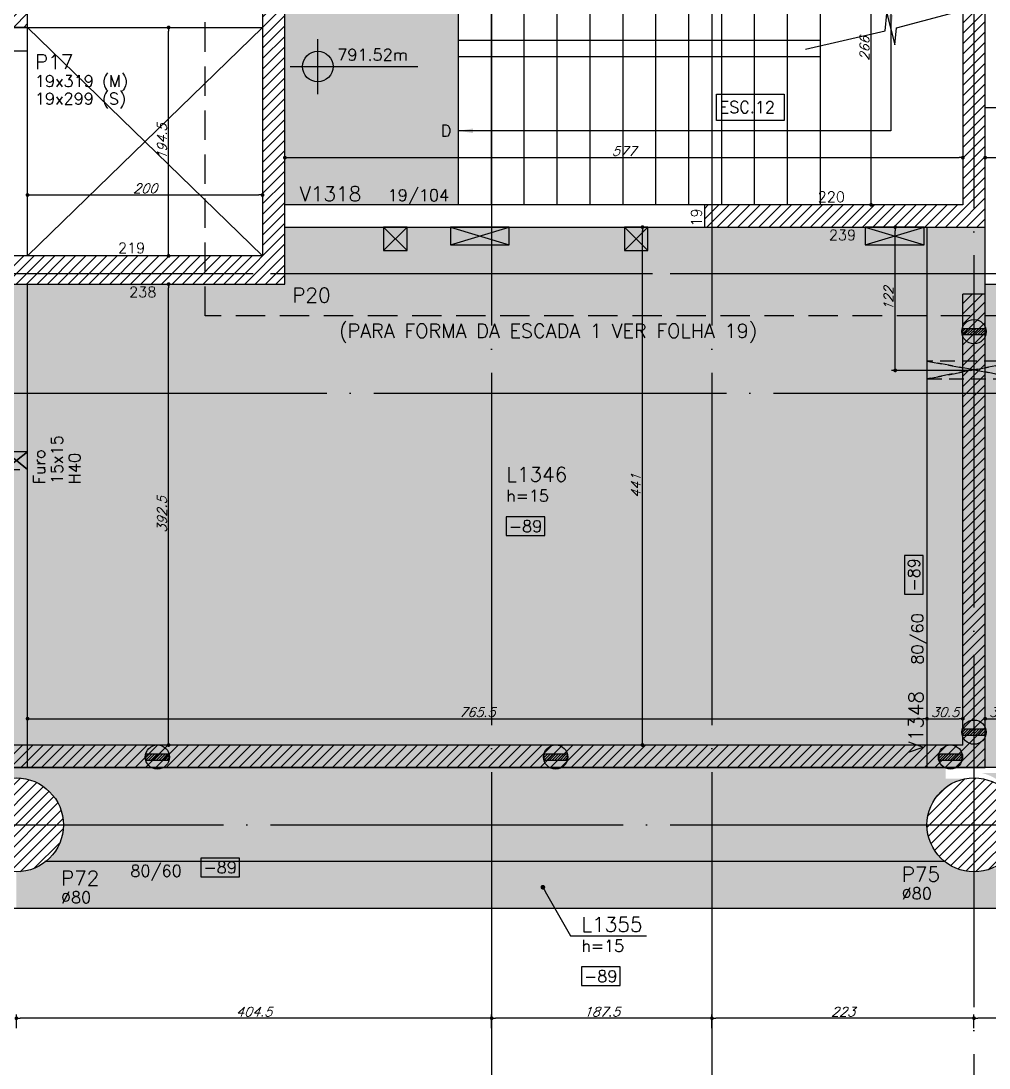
# Model space of a CAD drawing. Extents: x -5051 to 5519, y -2218 to 2282.
# Drawn here: x -206 to 618, y -692 to 200 of the extents above; entities that cross this region are included whole.
import ezdxf
from ezdxf import colors
from ezdxf.entities.mleader import LeaderData, LeaderLine
from ezdxf.enums import TextEntityAlignment as Align
from ezdxf.math import Vec2, Vec3

# ---------------------------------------------------------------- set-up
doc = ezdxf.new("R2010")
doc.units = 0
doc.header["$LTSCALE"] = 50
doc.header["$MEASUREMENT"] = 0
for name, pattern in [('DASHED', [0.75, 0.5, -0.25]), ('EIXO', [6.8, 6, -0.4, 0, -0.4]), ('HIDDEN', [0.375, 0.25, -0.125])]:
    doc.linetypes.add(name, pattern=pattern)
doc.layers.get('0').update_dxf_attribs({"linetype": 'CONTINUOUS'})
doc.layers.get('DEFPOINTS').update_dxf_attribs({"linetype": 'CONTINUOUS'})
for name, color, linetype in [('71', 6, 'CONTINUOUS'), ('F-ARM', 6, 'CONTINUOUS'), ('F-AUX', 2, 'CONTINUOUS'), ('F-AUX-RED', 1, 'CONTINUOUS'), ('F-COTAS', 106, 'CONTINUOUS'), ('F-COTAS-FUROS VIGA', 50, 'CONTINUOUS'), ('F-DESNIVEL-8', 11, 'CONTINUOUS'), ('F-EIXO', 12, 'EIXO'), ('F-ESCADAS', 2, 'CONTINUOUS'), ('F-FURO-PAREDE', 2, 'HIDDEN'), ('F-FURO-PAREDE-TEXTOS', 2, 'CONTINUOUS'), ('F-LAJES', 3, 'CONTINUOUS'), ('F-LAJES-DIM', 2, 'CONTINUOUS'), ('F-LAJES-NOME', 4, 'CONTINUOUS'), ('F-NÍVEL-PLANTA', 2, 'CONTINUOUS'), ('F-PILARES-DIM', 172, 'CONTINUOUS'), ('F-PILARES-HACH', 174, 'CONTINUOUS'), ('F-PILARES-M', 170, 'CONTINUOUS'), ('F-PILARES-NOME', 170, 'CONTINUOUS'), ('F-PILARES-S', 170, 'CONTINUOUS'), ('F-PILARES-V', 170, 'CONTINUOUS'), ('F-TEXTO', 6, 'CONTINUOUS'), ('F-TEXTO ESCADA', 2, 'CONTINUOUS'), ('F-TEXTO-YELLOW', 2, 'CONTINUOUS'), ('F-VIGAS', 3, 'CONTINUOUS'), ('F-VIGAS-DIM', 2, 'CONTINUOUS'), ('F-VIGAS-NOME', 4, 'CONTINUOUS'), ('F-VÃO', 1, 'CONTINUOUS')]:
    doc.layers.add(name, color=color, linetype=linetype)
doc.layers.add('F-DESNIVEL-2', color=7, linetype='CONTINUOUS', true_color=0xffd1e8)
doc.styles.add('5385-ARQ-PB-BAS-PLA-TER-TORRE-A-106-TXT$0$R60-75', font='simplex.shx', dxfattribs={"height": 0.1125})
doc.styles.add('CP-TEXT-INCL', font='simplex.shx', dxfattribs={"oblique": 20})
doc.styles.add('CP-TEXTO', font='simplex.shx')
doc.styles.add('MCP', font='simplex.shx')
doc.styles.add('ROMANS', font='simplex.shx')
doc.styles.get("Standard").update_dxf_attribs({"font": 'simplex.shx'})
doc.dimstyles.new('CP-COTAS-50', dxfattribs={"dimscale": 0.64, "dimtxt": 12.5, "dimasz": 5, "dimexe": 5, "dimexo": 5, "dimgap": 2.5, "dimtad": 1, "dimdec": 1, "dimdsep": 46, "dimtxsty": 'CP-TEXT-INCL', "dimblk1": 'DOT', "dimblk2": 'DOT', "dimsah": 1, "dimcen": 9, "dimclrd": 256, "dimclre": 256, "dimclrt": 256, "dimadec": 0, "dimazin": 0, "dimtfac": 1, "dimtdec": 1, "dimtmove": 2, "dimatfit": 3, "dimldrblk": 'DOT', "dimfxl": 5, "dimtolj": 1, "dimarcsym": 0})

# ---------------------------------------------------------------- blocks, each defined once
blk = doc.blocks.new('*U4')
at = {"layer": 'F-EIXO'}
blk.add_line((0, 0), (7285, 0), dxfattribs=at)
at = {"layer": 'F-TEXTO', "style": 'ROMANS'}
blk.add_attdef('EIXO', text='', height=17.5, dxfattribs=at).set_placement((-28.2072, 0), align=Align.MIDDLE_CENTER)
blk = doc.blocks.new('*U3')
at = {"layer": 'F-EIXO'}
blk.add_line((0, 0), (7197, 0), dxfattribs=at)
at = {"layer": 'F-TEXTO', "style": 'ROMANS'}
blk.add_attdef('EIXO', text='', height=17.5, dxfattribs=at).set_placement((-28.2072, 0), align=Align.MIDDLE_CENTER)
blk = doc.blocks.new('*U215')
at = {"layer": 'F-EIXO'}
blk.add_line((0, 0), (0, -2395.78), dxfattribs=at)
at = {"layer": 'F-TEXTO', "style": 'ROMANS'}
blk.add_attdef('EIXO', text='', height=17.5, rotation=360, dxfattribs=at).set_placement((0, 28.21), align=Align.MIDDLE_CENTER)
blk = doc.blocks.new('*U203')
at = {"layer": 'F-EIXO'}
blk.add_line((0, 0), (0, -2495.78), dxfattribs=at)
at = {"layer": 'F-TEXTO', "style": 'ROMANS'}
blk.add_attdef('EIXO', text='', height=17.5, rotation=360, dxfattribs=at).set_placement((0, 28.21), align=Align.MIDDLE_CENTER)
blk = doc.blocks.new('*U9')
at = {"layer": 'F-LAJES-DIM', "color": 1}
blk.add_lwpolyline([(0, 0), (33, 0), (33, 16), (0, 16)], close=True, dxfattribs=at)
at = {"layer": 'F-LAJES-DIM', "style": 'MCP'}
blk.add_attdef('DIM', text='', height=10, dxfattribs=at).set_placement((16.5, 8), align=Align.MIDDLE_CENTER)
blk = doc.blocks.new('*U12')
at = {"layer": 'F-VIGAS-DIM', "color": 1}
blk.add_lwpolyline([(0, 0), (33, 0), (33, 16), (0, 16)], close=True, dxfattribs=at)
at = {"layer": 'F-VIGAS-DIM', "style": 'MCP'}
blk.add_attdef('DIM', text='', height=10, dxfattribs=at).set_placement((16.5, 8), align=Align.MIDDLE_CENTER)
blk = doc.blocks.new('_DOT')
at = {"color": 0, "linetype": 'ByBlock'}
blk.add_line((-0.5, 0), (-1, 0), dxfattribs=at)
at = {"color": 0, "linetype": 'ByBlock', "const_width": 0.5}
blk.add_lwpolyline([(-0.25, 0, 1), (0.25, 0, 1)], format="xyb", close=True, dxfattribs=at)
blk = doc.blocks.new('*D61')
at = {"layer": 'DEFPOINTS', "color": 0, "linetype": 'Continuous', "transparency": 16777216}
for p in [(323.36, 24.5), (323.36, 24.5), (323.36, -416.5)]:
    blk.add_point(p, dxfattribs=at)
at = {"layer": 'F-COTAS', "linetype": 'Continuous', "lineweight": -2, "transparency": 16777216}
blk.add_line((323.36, -413.3), (323.36, 21.3), dxfattribs=at)
at = {"layer": 'F-COTAS', "linetype": 'Continuous', "lineweight": -2, "transparency": 16777216, "xscale": 3.2, "yscale": 3.2, "zscale": 3.2}
for p, rotation in [((323.36, 24.5), 90), ((323.36, -416.5), 270)]:
    blk.add_blockref('_DOT', p, dxfattribs=dict(at, rotation=rotation))
at = {"layer": 'F-COTAS', "linetype": 'Continuous', "transparency": 16777216, "insert": (317.76, -196), "char_height": 8, "attachment_point": 5, "rotation": 90, "style": 'CP-TEXT-INCL'}
blk.add_mtext('\\A1;441', dxfattribs=at)
blk = doc.blocks.new('*D62')
at = {"layer": 'DEFPOINTS', "color": 0, "linetype": 'Continuous', "transparency": 16777216}
for p in [(517.95, 309.5), (517.95, 309.5), (517.95, 43.5)]:
    blk.add_point(p, dxfattribs=at)
at = {"layer": 'F-COTAS', "linetype": 'Continuous', "lineweight": -2, "transparency": 16777216}
blk.add_line((517.95, 46.7), (517.95, 306.3), dxfattribs=at)
at = {"layer": 'F-COTAS', "linetype": 'Continuous', "lineweight": -2, "transparency": 16777216, "xscale": 3.2, "yscale": 3.2, "zscale": 3.2}
for p, rotation in [((517.95, 309.5), 90), ((517.95, 43.5), 270)]:
    blk.add_blockref('_DOT', p, dxfattribs=dict(at, rotation=rotation))
at = {"layer": 'F-COTAS', "linetype": 'Continuous', "transparency": 16777216, "insert": (512.35, 176.5), "char_height": 8, "attachment_point": 5, "rotation": 90, "style": 'CP-TEXT-INCL'}
blk.add_mtext('\\A1;266', dxfattribs=at)
blk = doc.blocks.new('*D70')
at = {"layer": 'DEFPOINTS', "color": 0, "linetype": 'Continuous', "transparency": 16777216}
for p in [(-79.96, -24), (-79.96, -24), (-79.96, -416.5)]:
    blk.add_point(p, dxfattribs=at)
at = {"layer": 'F-COTAS', "linetype": 'Continuous', "lineweight": -2, "transparency": 16777216}
blk.add_line((-79.96, -413.3), (-79.96, -27.2), dxfattribs=at)
at = {"layer": 'F-COTAS', "linetype": 'Continuous', "lineweight": -2, "transparency": 16777216, "xscale": 3.2, "yscale": 3.2, "zscale": 3.2}
for p, rotation in [((-79.96, -24), 90), ((-79.96, -416.5), 270)]:
    blk.add_blockref('_DOT', p, dxfattribs=dict(at, rotation=rotation))
at = {"layer": 'F-COTAS', "linetype": 'Continuous', "transparency": 16777216, "insert": (-85.56, -220.25), "char_height": 8, "attachment_point": 5, "rotation": 90, "style": 'CP-TEXT-INCL'}
blk.add_mtext('\\A1;392.5', dxfattribs=at)
blk = doc.blocks.new('*D71')
at = {"layer": 'DEFPOINTS', "color": 0, "linetype": 'Continuous', "transparency": 16777216}
for p in [(-79.96, 194.5), (-79.96, 194.5), (-79.96, 0)]:
    blk.add_point(p, dxfattribs=at)
at = {"layer": 'F-COTAS', "linetype": 'Continuous', "lineweight": -2, "transparency": 16777216}
blk.add_line((-79.96, 3.2), (-79.96, 191.3), dxfattribs=at)
at = {"layer": 'F-COTAS', "linetype": 'Continuous', "lineweight": -2, "transparency": 16777216, "xscale": 3.2, "yscale": 3.2, "zscale": 3.2}
for p, rotation in [((-79.96, 194.5), 90), ((-79.96, 0), 270)]:
    blk.add_blockref('_DOT', p, dxfattribs=dict(at, rotation=rotation))
at = {"layer": 'F-COTAS', "linetype": 'Continuous', "transparency": 16777216, "insert": (-85.56, 97.25), "char_height": 8, "attachment_point": 5, "rotation": 90, "style": 'CP-TEXT-INCL'}
blk.add_mtext('\\A1;194.5', dxfattribs=at)
blk = doc.blocks.new('*D117')
at = {"layer": 'DEFPOINTS', "color": 0, "linetype": 'Continuous', "transparency": 16777216}
for p in [(-200, -394.06), (565.5, -394.06), (565.5, -394.06)]:
    blk.add_point(p, dxfattribs=at)
at = {"layer": 'F-COTAS', "linetype": 'Continuous', "lineweight": -2, "transparency": 16777216}
blk.add_line((-196.8, -394.06), (562.3, -394.06), dxfattribs=at)
at = {"layer": 'F-COTAS', "linetype": 'Continuous', "lineweight": -2, "transparency": 16777216, "xscale": 3.2, "yscale": 3.2, "zscale": 3.2, "rotation": 180}
blk.add_blockref('_DOT', (-200, -394.06), dxfattribs=at)
at = {"layer": 'F-COTAS', "linetype": 'Continuous', "lineweight": -2, "transparency": 16777216, "xscale": 3.2, "yscale": 3.2, "zscale": 3.2}
blk.add_blockref('_DOT', (565.5, -394.06), dxfattribs=at)
at = {"layer": 'F-COTAS', "linetype": 'Continuous', "transparency": 16777216, "insert": (182.75, -388.46), "char_height": 8, "attachment_point": 5, "style": 'CP-TEXT-INCL'}
blk.add_mtext('\\A1;765.5', dxfattribs=at)
blk = doc.blocks.new('*D118')
at = {"layer": 'DEFPOINTS', "color": 0, "linetype": 'Continuous', "transparency": 16777216}
for p in [(565.5, -394.06), (596, -394.06), (596, -394.06)]:
    blk.add_point(p, dxfattribs=at)
at = {"layer": 'F-COTAS', "linetype": 'Continuous', "lineweight": -2, "transparency": 16777216}
blk.add_line((568.7, -394.06), (592.8, -394.06), dxfattribs=at)
at = {"layer": 'F-COTAS', "linetype": 'Continuous', "lineweight": -2, "transparency": 16777216, "xscale": 3.2, "yscale": 3.2, "zscale": 3.2, "rotation": 180}
blk.add_blockref('_DOT', (565.5, -394.06), dxfattribs=at)
at = {"layer": 'F-COTAS', "linetype": 'Continuous', "lineweight": -2, "transparency": 16777216, "xscale": 3.2, "yscale": 3.2, "zscale": 3.2}
blk.add_blockref('_DOT', (596, -394.06), dxfattribs=at)
at = {"layer": 'F-COTAS', "linetype": 'Continuous', "transparency": 16777216, "insert": (580.75, -388.46), "char_height": 8, "attachment_point": 5, "style": 'CP-TEXT-INCL'}
blk.add_mtext('\\A1;30.5', dxfattribs=at)
blk = doc.blocks.new('*D119')
at = {"layer": 'DEFPOINTS', "color": 0, "linetype": 'Continuous', "transparency": 16777216}
for p in [(615, -394.06), (645.5, -394.06), (645.5, -394.06)]:
    blk.add_point(p, dxfattribs=at)
at = {"layer": 'F-COTAS', "linetype": 'Continuous', "lineweight": -2, "transparency": 16777216}
blk.add_line((618.2, -394.06), (642.3, -394.06), dxfattribs=at)
at = {"layer": 'F-COTAS', "linetype": 'Continuous', "lineweight": -2, "transparency": 16777216, "xscale": 3.2, "yscale": 3.2, "zscale": 3.2, "rotation": 180}
blk.add_blockref('_DOT', (615, -394.06), dxfattribs=at)
at = {"layer": 'F-COTAS', "linetype": 'Continuous', "lineweight": -2, "transparency": 16777216, "xscale": 3.2, "yscale": 3.2, "zscale": 3.2}
blk.add_blockref('_DOT', (645.5, -394.06), dxfattribs=at)
at = {"layer": 'F-COTAS', "linetype": 'Continuous', "transparency": 16777216, "insert": (630.25, -388.46), "char_height": 8, "attachment_point": 5, "style": 'CP-TEXT-INCL'}
blk.add_mtext('\\A1;30.5', dxfattribs=at)
blk = doc.blocks.new('*D134')
at = {"layer": 'DEFPOINTS', "color": 0, "linetype": 'Continuous', "transparency": 16777216}
for p in [(-200, 51.9), (0, 51.9), (0, 51.9)]:
    blk.add_point(p, dxfattribs=at)
at = {"layer": 'F-COTAS', "linetype": 'Continuous', "lineweight": -2, "transparency": 16777216}
blk.add_line((-196.8, 51.9), (-3.2, 51.9), dxfattribs=at)
at = {"layer": 'F-COTAS', "linetype": 'Continuous', "lineweight": -2, "transparency": 16777216, "xscale": 3.2, "yscale": 3.2, "zscale": 3.2, "rotation": 180}
blk.add_blockref('_DOT', (-200, 51.9), dxfattribs=at)
at = {"layer": 'F-COTAS', "linetype": 'Continuous', "lineweight": -2, "transparency": 16777216, "xscale": 3.2, "yscale": 3.2, "zscale": 3.2}
blk.add_blockref('_DOT', (0, 51.9), dxfattribs=at)
at = {"layer": 'F-COTAS', "linetype": 'Continuous', "transparency": 16777216, "insert": (-100, 57.5), "char_height": 8, "attachment_point": 5, "style": 'CP-TEXT-INCL'}
blk.add_mtext('\\A1;200', dxfattribs=at)
blk = doc.blocks.new('*D135')
at = {"layer": 'DEFPOINTS', "color": 0, "linetype": 'Continuous', "transparency": 16777216}
for p in [(19, 83.66), (596, 83.66), (596, 83.66)]:
    blk.add_point(p, dxfattribs=at)
at = {"layer": 'F-COTAS', "linetype": 'Continuous', "lineweight": -2, "transparency": 16777216}
blk.add_line((22.2, 83.66), (592.8, 83.66), dxfattribs=at)
at = {"layer": 'F-COTAS', "linetype": 'Continuous', "lineweight": -2, "transparency": 16777216, "xscale": 3.2, "yscale": 3.2, "zscale": 3.2, "rotation": 180}
blk.add_blockref('_DOT', (19, 83.66), dxfattribs=at)
at = {"layer": 'F-COTAS', "linetype": 'Continuous', "lineweight": -2, "transparency": 16777216, "xscale": 3.2, "yscale": 3.2, "zscale": 3.2}
blk.add_blockref('_DOT', (596, 83.66), dxfattribs=at)
at = {"layer": 'F-COTAS', "linetype": 'Continuous', "transparency": 16777216, "insert": (307.5, 89.26), "char_height": 8, "attachment_point": 5, "style": 'CP-TEXT-INCL'}
blk.add_mtext('\\A1;577', dxfattribs=at)
blk = doc.blocks.new('*D136')
at = {"layer": 'DEFPOINTS', "color": 0, "linetype": 'Continuous', "transparency": 16777216}
for p in [(615, 83.66), (921.5, 83.66), (921.5, 83.66)]:
    blk.add_point(p, dxfattribs=at)
at = {"layer": 'F-COTAS', "linetype": 'Continuous', "lineweight": -2, "transparency": 16777216}
blk.add_line((618.2, 83.66), (918.3, 83.66), dxfattribs=at)
at = {"layer": 'F-COTAS', "linetype": 'Continuous', "lineweight": -2, "transparency": 16777216, "xscale": 3.2, "yscale": 3.2, "zscale": 3.2, "rotation": 180}
blk.add_blockref('_DOT', (615, 83.66), dxfattribs=at)
at = {"layer": 'F-COTAS', "linetype": 'Continuous', "lineweight": -2, "transparency": 16777216, "xscale": 3.2, "yscale": 3.2, "zscale": 3.2}
blk.add_blockref('_DOT', (921.5, 83.66), dxfattribs=at)
at = {"layer": 'F-COTAS', "linetype": 'Continuous', "transparency": 16777216, "insert": (768.25, 89.26), "char_height": 8, "attachment_point": 5, "style": 'CP-TEXT-INCL'}
blk.add_mtext('\\A1;306.5', dxfattribs=at)
blk = doc.blocks.new('*U298')
at = {"layer": 'F-VÃO'}
for p, q in [((0, 0), (20, 20)), ((0, 20), (20, 0))]:
    blk.add_line(p, q, dxfattribs=at)
at = {"layer": 'F-VÃO', "color": 3}
blk.add_lwpolyline([(0, 0), (20, 0), (20, 20), (0, 20)], close=True, dxfattribs=at)
blk = doc.blocks.new('*U301')
at = {"layer": 'F-VÃO'}
for p, q in [((0, 0), (50, 15)), ((0, 15), (50, 0))]:
    blk.add_line(p, q, dxfattribs=at)
at = {"layer": 'F-VÃO', "color": 3}
blk.add_lwpolyline([(0, 0), (50, 0), (50, 15), (0, 15)], close=True, dxfattribs=at)
blk = doc.blocks.new('*D379')
at = {"layer": 'DEFPOINTS', "color": 0, "linetype": 'Continuous', "transparency": 16777216}
for p in [(538, 24.5), (538.44, 24.5), (605.5, -97.5)]:
    blk.add_point(p, dxfattribs=at)
at = {"layer": 'F-COTAS-FUROS VIGA', "linetype": 'Continuous', "lineweight": -2, "transparency": 16777216}
for p, q in [((538.44, -94.3), (538.44, 21.3)), ((541.2, 24.5), (541.64, 24.5)), ((602.3, -97.5), (535.24, -97.5))]:
    blk.add_line(p, q, dxfattribs=at)
at = {"layer": 'F-COTAS-FUROS VIGA', "linetype": 'Continuous', "lineweight": -2, "transparency": 16777216, "xscale": 3.2, "yscale": 3.2, "zscale": 3.2}
for p, rotation in [((538.44, 24.5), 90), ((538.44, -97.5), 270)]:
    blk.add_blockref('_DOT', p, dxfattribs=dict(at, rotation=rotation))
at = {"layer": 'F-COTAS-FUROS VIGA', "linetype": 'Continuous', "transparency": 16777216, "insert": (532.84, -36.5), "char_height": 8, "attachment_point": 5, "rotation": 90, "style": 'CP-TEXT-INCL'}
blk.add_mtext('\\A1;122', dxfattribs=at)
blk = doc.blocks.new('*D425')
at = {"layer": 'DEFPOINTS', "color": 0, "linetype": 'Continuous', "transparency": 16777216}
for p in [(-3549.5, -555.5), (3262.5, -555.5), (3262.5, -715.86)]:
    blk.add_point(p, dxfattribs=at)
at = {"layer": 'F-COTAS', "linetype": 'Continuous', "lineweight": -2, "transparency": 16777216}
for p, q in [((-3549.5, -558.7), (-3549.5, -719.06)), ((3262.5, -558.7), (3262.5, -719.06)), ((-3546.3, -715.86), (3259.3, -715.86))]:
    blk.add_line(p, q, dxfattribs=at)
at = {"layer": 'F-COTAS', "linetype": 'Continuous', "lineweight": -2, "transparency": 16777216, "xscale": 3.2, "yscale": 3.2, "zscale": 3.2, "rotation": 180}
blk.add_blockref('_DOT', (-3549.5, -715.86), dxfattribs=at)
at = {"layer": 'F-COTAS', "linetype": 'Continuous', "lineweight": -2, "transparency": 16777216, "xscale": 3.2, "yscale": 3.2, "zscale": 3.2}
blk.add_blockref('_DOT', (3262.5, -715.86), dxfattribs=at)
at = {"layer": 'F-COTAS', "linetype": 'Continuous', "transparency": 16777216, "insert": (-143.5, -710.26), "char_height": 8, "attachment_point": 5, "style": 'CP-TEXT-INCL'}
blk.add_mtext('\\A1;6812', dxfattribs=at)
blk = doc.blocks.new('*D435')
at = {"layer": 'DEFPOINTS', "color": 0, "linetype": 'Continuous', "transparency": 16777216}
for p in [(605.5, -649.15), (605.5, -660.8), (1128, -660.8)]:
    blk.add_point(p, dxfattribs=at)
at = {"layer": 'F-COTAS', "linetype": 'Continuous', "lineweight": -2, "transparency": 16777216}
for p, q in [((605.5, -657.6), (605.5, -645.95)), ((1124.8, -649.15), (608.7, -649.15)), ((1128, -657.6), (1128, -645.95))]:
    blk.add_line(p, q, dxfattribs=at)
at = {"layer": 'F-COTAS', "linetype": 'Continuous', "lineweight": -2, "transparency": 16777216, "xscale": 3.2, "yscale": 3.2, "zscale": 3.2, "rotation": 180}
blk.add_blockref('_DOT', (605.5, -649.15), dxfattribs=at)
at = {"layer": 'F-COTAS', "linetype": 'Continuous', "lineweight": -2, "transparency": 16777216, "xscale": 3.2, "yscale": 3.2, "zscale": 3.2}
blk.add_blockref('_DOT', (1128, -649.15), dxfattribs=at)
at = {"layer": 'F-COTAS', "linetype": 'Continuous', "transparency": 16777216, "insert": (866.75, -643.55), "char_height": 8, "attachment_point": 5, "style": 'CP-TEXT-INCL'}
blk.add_mtext('\\A1;522.5', dxfattribs=at)
blk = doc.blocks.new('*D436')
at = {"layer": 'DEFPOINTS', "color": 0, "linetype": 'Continuous', "transparency": 16777216}
for p in [(382.5, -649.15), (382.5, -660.8), (605.5, -660.8)]:
    blk.add_point(p, dxfattribs=at)
at = {"layer": 'F-COTAS', "linetype": 'Continuous', "lineweight": -2, "transparency": 16777216}
for p, q in [((382.5, -657.6), (382.5, -645.95)), ((602.3, -649.15), (385.7, -649.15)), ((605.5, -657.6), (605.5, -645.95))]:
    blk.add_line(p, q, dxfattribs=at)
at = {"layer": 'F-COTAS', "linetype": 'Continuous', "lineweight": -2, "transparency": 16777216, "xscale": 3.2, "yscale": 3.2, "zscale": 3.2, "rotation": 180}
blk.add_blockref('_DOT', (382.5, -649.15), dxfattribs=at)
at = {"layer": 'F-COTAS', "linetype": 'Continuous', "lineweight": -2, "transparency": 16777216, "xscale": 3.2, "yscale": 3.2, "zscale": 3.2}
blk.add_blockref('_DOT', (605.5, -649.15), dxfattribs=at)
at = {"layer": 'F-COTAS', "linetype": 'Continuous', "transparency": 16777216, "insert": (494, -643.55), "char_height": 8, "attachment_point": 5, "style": 'CP-TEXT-INCL'}
blk.add_mtext('\\A1;223', dxfattribs=at)
blk = doc.blocks.new('*D437')
at = {"layer": 'DEFPOINTS', "color": 0, "linetype": 'Continuous', "transparency": 16777216}
for p in [(195, -649.15), (195, -660.8), (382.5, -660.8)]:
    blk.add_point(p, dxfattribs=at)
at = {"layer": 'F-COTAS', "linetype": 'Continuous', "lineweight": -2, "transparency": 16777216}
for p, q in [((195, -657.6), (195, -645.95)), ((379.3, -649.15), (198.2, -649.15)), ((382.5, -657.6), (382.5, -645.95))]:
    blk.add_line(p, q, dxfattribs=at)
at = {"layer": 'F-COTAS', "linetype": 'Continuous', "lineweight": -2, "transparency": 16777216, "xscale": 3.2, "yscale": 3.2, "zscale": 3.2, "rotation": 180}
blk.add_blockref('_DOT', (195, -649.15), dxfattribs=at)
at = {"layer": 'F-COTAS', "linetype": 'Continuous', "lineweight": -2, "transparency": 16777216, "xscale": 3.2, "yscale": 3.2, "zscale": 3.2}
blk.add_blockref('_DOT', (382.5, -649.15), dxfattribs=at)
at = {"layer": 'F-COTAS', "linetype": 'Continuous', "transparency": 16777216, "insert": (288.75, -643.55), "char_height": 8, "attachment_point": 5, "style": 'CP-TEXT-INCL'}
blk.add_mtext('\\A1;187.5', dxfattribs=at)
blk = doc.blocks.new('*D438')
at = {"layer": 'DEFPOINTS', "color": 0, "linetype": 'Continuous', "transparency": 16777216}
for p in [(-209.5, -649.15), (-209.5, -660.8), (195, -660.8)]:
    blk.add_point(p, dxfattribs=at)
at = {"layer": 'F-COTAS', "linetype": 'Continuous', "lineweight": -2, "transparency": 16777216}
for p, q in [((-209.5, -657.6), (-209.5, -645.95)), ((191.8, -649.15), (-206.3, -649.15)), ((195, -657.6), (195, -645.95))]:
    blk.add_line(p, q, dxfattribs=at)
at = {"layer": 'F-COTAS', "linetype": 'Continuous', "lineweight": -2, "transparency": 16777216, "xscale": 3.2, "yscale": 3.2, "zscale": 3.2, "rotation": 180}
blk.add_blockref('_DOT', (-209.5, -649.15), dxfattribs=at)
at = {"layer": 'F-COTAS', "linetype": 'Continuous', "lineweight": -2, "transparency": 16777216, "xscale": 3.2, "yscale": 3.2, "zscale": 3.2}
blk.add_blockref('_DOT', (195, -649.15), dxfattribs=at)
at = {"layer": 'F-COTAS', "linetype": 'Continuous', "transparency": 16777216, "insert": (-7.25, -643.55), "char_height": 8, "attachment_point": 5, "style": 'CP-TEXT-INCL'}
blk.add_mtext('\\A1;404.5', dxfattribs=at)
blk = doc.blocks.new('PONTO ANCORAGEM_EST')
at = {"layer": 'F-ARM'}
h = blk.add_hatch(dxfattribs=at)
h.set_pattern_fill('ANSI31', color=2, scale=0.5)
h.set_pattern_definition([(45, (0, 0), (-1.122532, 1.122532), [])])
h.paths.add_polyline_path([(-1159.55, 5937.09), (-1179.55, 5937.09), (-1179.55, 5932.09), (-1159.55, 5932.09)])
at = {"layer": 'F-ARM', "color": 3, "elevation": 0}
blk.add_lwpolyline([(-1179.55, 5932.09), (-1159.55, 5932.09), (-1159.55, 5937.09), (-1179.55, 5937.09)], close=True, dxfattribs=at)
at = {"layer": 'F-ARM', "color": 3}
blk.add_circle((-1169.55, 5934.59, 0), 10.31, dxfattribs=at)
blk = doc.blocks.new('*U540')
at = {"layer": 'F-LAJES-DIM', "color": 1}
blk.add_lwpolyline([(0, 0), (21.4, 0), (21.4, 16), (0, 16)], close=True, dxfattribs=at)
at = {"layer": 'F-LAJES-DIM', "style": 'MCP'}
blk.add_attdef('DIM', text='', height=10, dxfattribs=at).set_placement((10.7, 8), align=Align.MIDDLE_CENTER)
blk = doc.blocks.new('Nível - Planta')
at = {"layer": 'F-NÍVEL-PLANTA'}
h = blk.add_hatch(color=71, dxfattribs=at)
h.paths.add_polyline_path([(0, 0), (0, 0.26, 0.414214), (-0.26, 0)])
h.paths.add_polyline_path([(0.26, 0), (0, 0), (0, -0.26, 0.414214)])
for p, q in [((0, -0.469), (0, 0.469)), ((-0.469, 0), (1.704, 0))]:
    blk.add_line(p, q, dxfattribs=at)
blk.add_circle((0, 0), 0.26, dxfattribs=at)
at = {"layer": 'F-TEXTO', "color": 3, "style": 'MCP'}
blk.add_attdef('NÍVEL', (0.333, 0.102), '', height=0.2, dxfattribs=at)
blk = doc.blocks.new('A$C0EC531D6')
at = {"layer": 'F-AUX'}
h = blk.add_hatch(color=1, dxfattribs=at)
edge = h.paths.add_edge_path()
edge.add_arc((-429.5, 196), 3, 0, 360)
at = {"layer": 'F-DESNIVEL-2'}
h = blk.add_hatch(color=256, dxfattribs=at)
h.dxf.hatch_style = 1
h.paths.add_polyline_path([(-429.5, 0), (-577, 0), (-577, 266), (-429.5, 266)])
at = {"layer": 'F-AUX', "color": 1}
for points in [[(-429.5, 196), (-61.28, 196), (-61.28, 63), (-429, 63)], [(-133.85, 132.44), (-66.11, 148.22), (-64.78, 162.78), (-57.77, 136.22), (-56.44, 150.78), (10.81, 168.54)]]:
    blk.add_lwpolyline(points, dxfattribs=at)
blk.add_circle((-429.5, 196), 3, dxfattribs=at)
for points in [[(-59.28, 161.5), (-61.28, 149.5), (-63.28, 161.5)], [(-417, 65), (-429, 63), (-417, 61)]]:
    blk.add_solid(points, dxfattribs=at)
at = {"layer": 'F-DESNIVEL-2'}
blk.add_lwpolyline([(-429.5, 0), (-577, 0), (-577, 266), (-429.5, 266)], close=True, dxfattribs=at)
at = {"layer": 'F-ESCADAS'}
for p, q in [((-429.5, 266), (-429.5, 0)), ((-401.5, 266), (-401.5, 0)), ((-373.5, 266), (-373.5, 0)), ((-345.5, 266), (-345.5, 0)), ((-317.5, 266), (-317.5, 0)), ((-289.5, 266), (-289.5, 0)), ((-261.5, 266), (-261.5, 0)), ((-233.5, 266), (-233.5, 0)), ((-205.5, 266), (-205.5, 0)), ((-177.5, 266), (-177.5, 0)), ((-149.5, 266), (-149.5, 0)), ((-121.5, 266), (-121.5, 0)), ((-121.5, 140), (-429.5, 140)), ((-121.5, 126), (-429.5, 126))]:
    blk.add_line(p, q, dxfattribs=at)
at = {"layer": 'F-TEXTO ESCADA', "color": 1}
for points in [[(-152.02, 222.8), (-152.02, 200.22), (-209.59, 200.22), (-209.59, 222.8)], [(-152.02, 94.3), (-152.02, 71.72), (-209.59, 71.72), (-209.59, 94.3)]]:
    blk.add_lwpolyline(points, close=True, dxfattribs=at)
at = {"layer": 'F-LAJES-DIM', "linetype": 'Continuous', "xscale": 0.8, "yscale": 0.8, "zscale": 0.8}
blk.add_blockref('*U540', (-506.36, 211.89), dxfattribs=at).add_auto_attribs({'DIM': '5'})
at = {"layer": 'F-NÍVEL-PLANTA', "linetype": 'Continuous', "xscale": 50, "yscale": 50, "zscale": 50}
blk.add_blockref('Nível - Planta', (-548.98, 117.7), dxfattribs=at).add_auto_attribs({'NÍVEL': '791.52m'})
at = {"layer": 'F-TEXTO ESCADA', "style": 'ROMANS'}
for s, p in [('ESC.11', (-207, 206.66)), ('ESC.12', (-207, 78.16))]:
    blk.add_text(s, height=10, dxfattribs=at).set_placement(p)
at = {"layer": 'F-TEXTO-YELLOW', "char_height": 10, "width": 122.7592, "attachment_point": 9, "style": '5385-ARQ-PB-BAS-PLA-TER-TORRE-A-106-TXT$0$R60-75'}
for s, insert in [('S', (-446.06, 183.27)), ('D', (-435.35, 58.08))]:
    blk.add_mtext(s, dxfattribs=dict(at, insert=insert))

msp = doc.modelspace()

# ---------------------------------------------------------------- hatches: boundary and pattern name
at = {"layer": '71', "linetype": 'Continuous'}
h = msp.add_hatch(dxfattribs=at)
h.set_pattern_fill('ANSI31', color=1, scale=50)
h.paths.add_polyline_path([(615, -32.5), (596, -32.5), (596, -416.5), (-3489.5, -416.5), (-3489.5, -435.5), (615, -435.5)])
at = {"layer": 'F-DESNIVEL-8', "linetype": 'Continuous'}
h = msp.add_hatch(color=256, dxfattribs=at)
h.dxf.hatch_style = 1
edge = h.paths.add_edge_path()
edge.add_arc((601.834, -482.474), 43.44, 297.909042, 436.24471)
edge.add_line((612.163, -440.279), (3234.5, -430.721))
edge.add_line((3234.5, -430.721), (3234.5, -512.73))
edge.add_line((3234.5, -512.73), (2263.338, -512.73))
edge.add_arc((2235, -484.5), 40, 315.109537, 584.890463)
edge.add_line((2206.662, -512.73), (1532.838, -512.73))
edge.add_arc((1504.5, -484.5), 40, 315.109537, 584.890463)
edge.add_line((1476.162, -512.73), (622.167, -520.862))
edge = h.paths.add_edge_path()
edge.add_arc((605.5, -484.5), 40, 100.00695, 246.465637)
edge.add_line((589.528, -521.173), (385.558, -523.115))
edge.add_line((385.558, -523.115), (385.558, -445.885))
edge.add_line((385.558, -445.885), (598.549, -445.109))
at = {"layer": 'F-PILARES-HACH', "linetype": 'Continuous'}
h = msp.add_hatch(dxfattribs=at)
h.set_pattern_fill('ANSI31', color=256, scale=50, style=0)
h.paths.add_polyline_path([(19, -24), (19, 493.5), (0, 493.5), (0, 0), (-248.5, 0), (-248.5, -24)], flags=16)
h = msp.add_hatch(dxfattribs=at)
h.set_pattern_fill('ANSI31', color=256, scale=50, style=0)
h.paths.add_polyline_path([(19, -24), (19, 493.5), (0, 493.5), (0, 0), (-219, 0), (-219, -24)], flags=16)
h = msp.add_hatch(dxfattribs=at)
h.set_pattern_fill('ANSI31', color=256, scale=50, style=0)
h.paths.add_polyline_path([(-219, 194.5), (-200, 194.5), (-200, 493.5), (-219, 493.5)], flags=16)
h = msp.add_hatch(dxfattribs=at)
h.set_pattern_fill('ANSI31', color=256, scale=50, style=0)
h.paths.add_polyline_path([(615, 24.5), (615, 493.5), (596, 493.5), (596, 43.5), (376, 43.5), (376, 24.5)], flags=16)
h = msp.add_hatch(dxfattribs=at)
h.set_pattern_fill('ANSI31', color=256, scale=50, style=0)
edge = h.paths.add_edge_path()
edge.add_arc((2235, -484.5), 40, 0, 360)
edge = h.paths.add_edge_path()
edge.add_arc((1504.5, -484.5), 40, 0, 360)
edge = h.paths.add_edge_path()
edge.add_arc((605.5, -484.5), 40, 0, 360)
edge = h.paths.add_edge_path()
edge.add_arc((-209.5, -484.5), 40, 0, 360)
edge = h.paths.add_edge_path()
edge.add_arc((-1259.5, -484.5), 40, 0, 360)

# ---------------------------------------------------------------- linework, layer by layer
at = {"layer": '71', "color": 2, "linetype": 'Continuous'}
for p, q in [((615, -39), (615, -24)), ((615, -32.5), (596, -32.5)), ((596, -416.5), (596, -32.5)), ((615, -435.5), (615, -32.5)), ((596, -416.5), (-3489.5, -416.5)), ((-3489.5, -435.5), (615, -435.5))]:
    msp.add_line(p, q, dxfattribs=at)
at = {"layer": 'F-AUX-RED', "color": 4, "linetype": 'DASHED'}
msp.add_lwpolyline([(-48.962, 347.176), (677.224, 347.176), (677.224, -51.113), (-48.962, -51.113)], close=True, dxfattribs=at)
at = {"layer": 'F-DESNIVEL-8', "linetype": 'Continuous'}
for points in [[(615, -435.5), (376, 24.5), (19, 24.5)], [(615, -435.5), (19, 24.5), (615, -435.5)], [(615, -435.5), (19, 24.5), (19, -24)], [(615, -435.5), (615, 24.5), (376, 24.5)], [(615, -435.5), (376, 24.5), (615, -435.5)], [(565.5, -435.5), (565.5, -171), (565.5, 24.5)], [(565.5, -435.5), (565.5, 24.5), (565.5, -435.5)], [(645.5, -171), (565.5, 24.4), (565.5, -171)], [(-200, -435.5), (-200, -24.1), (-219, -24.1)], [(-200, -435.5), (-219, -24.1), (-219, -435.5)], [(615, -435.5), (19, -24), (-200, -24)], [(615, -435.5), (-200, -24), (615, -435.5)], [(615, -435.5), (-200, -24), (-200, -435.5)], [(615, -435.5), (19, -24), (615, -435.5)], [(645.5, -171), (645.5, -24), (565.5, -24)], [(645.5, -435.5), (645.5, -171), (565.5, -171)], [(645.5, -435.5), (565.5, -171), (565.5, -435.5)], [(645.5, -171), (565.5, -171), (645.5, -171)], [(-783.5, -515.5), (-209.5, -444.5), (-200, -435.5)], [(-783.5, -515.5), (-200, -435.5), (-783.5, -435.5)], [(-200, -435.5), (-219, -435.5), (-200, -435.5)], [(581.28, -435.5), (-200, -435.5), (-209.5, -444.5)], [(581.28, -435.5), (-209.5, -444.5), (-194.154, -447.451)], [(565.5, -435.5), (-200, -435.5), (565.5, -435.5)], [(581.28, -435.5), (-194.154, -447.451), (-181.144, -456.144)], [(581.28, -435.5), (-181.144, -456.144), (-172.451, -469.154)], [(581.28, -435.5), (-172.451, -469.154), (-169.398, -484.5)], [(581.28, -435.5), (-169.398, -484.5), (568.451, -469.154)], [(645.5, -435.5), (565.5, -435.5), (645.5, -435.5)], [(581.28, -435.5), (568.451, -469.154), (577.144, -456.144)], [(581.28, -435.5), (577.144, -456.144), (581.28, -453.38)], [(-169.398, -484.5), (565.398, -484.5), (568.451, -469.154)], [(-169.398, -484.5), (-172.451, -499.846), (581.1, -515.5)], [(-169.398, -484.5), (581.1, -515.5), (577.144, -512.856)], [(-169.398, -484.5), (577.144, -512.856), (568.451, -499.846)], [(-169.398, -484.5), (568.451, -499.846), (565.398, -484.5)], [(-181.144, -512.856), (581.1, -515.5), (-172.451, -499.846)], [(605.5, -555.5), (-185.28, -515.5), (-194.193, -521.455)], [(605.5, -555.5), (581.28, -515.5), (-185.28, -515.5)], [(605.5, -555.5), (-185.28, -515.5), (605.5, -555.5)], [(-181.144, -512.856), (-185.1, -515.5), (581.1, -515.5)], [(605.5, -555.5), (590.193, -521.455), (581.28, -515.5)], [(605.5, -555.5), (581.28, -515.5), (605.5, -555.5)], [(605.5, -555.5), (-194.193, -521.455), (-209.5, -524.5)], [(605.5, -555.5), (-209.5, -524.5), (605.5, -555.5)], [(605.5, -555.5), (-209.5, -524.5), (-209.5, -555.5)], [(605.5, -555.5), (-194.193, -521.455), (605.5, -555.5)], [(605.5, -555.5), (605.5, -524.5), (590.193, -521.455)], [(605.5, -555.5), (590.193, -521.455), (605.5, -555.5)], [(1504.5, -555.5), (620.807, -521.455), (605.5, -555.5)], [(605.5, -555.5), (620.807, -521.455), (605.5, -524.5)], [(605.5, -555.5), (605.5, -524.5), (605.5, -555.5)], [(605.5, -555.5), (-209.5, -555.5), (605.5, -555.5)], [(1504.5, -555.5), (605.5, -555.5), (1504.5, -555.5)]]:
    msp.add_solid(points, dxfattribs=at)
at = {"layer": 'F-EIXO'}
msp.add_line((-3709.089, -15), (3550.572, -15), dxfattribs=at)
at = {"layer": 'F-FURO-PAREDE'}
for points in [[(605.5, -97.097), (645.5, -104.597), (645.5, -89.597), (605.5, -97.097), (645.5, -89.597), (565.5, -89.597), (605.5, -97.097), (565.5, -89.597), (565.5, -104.597), (605.5, -97.097), (565.5, -104.597), (645.5, -104.597), (605.5, -97.097)], [(-209.5, -174.284), (-200, -181.784), (-200, -166.784), (-209.5, -174.284), (-200, -166.784), (-219, -166.784), (-209.5, -174.284), (-219, -166.784), (-219, -181.784), (-209.5, -174.284), (-219, -181.784), (-200, -181.784), (-209.5, -174.284)]]:
    msp.add_lwpolyline(points, dxfattribs=at)
at = {"layer": 'F-LAJES', "linetype": 'Continuous'}
for p, q in [((605.5, -524.5), (605.5, -555.5)), ((-3549.5, -555.5), (3259.5, -555.5))]:
    msp.add_line(p, q, dxfattribs=at)
at = {"layer": 'F-PILARES-M', "linetype": 'Continuous'}
msp.add_lwpolyline([(-200, 194.5), (-219, 194.5), (-219, 174.5), (-200, 174.5), (-200, 194.5)], dxfattribs=at)
at = {"layer": 'F-PILARES-S', "linetype": 'Continuous'}
for points in [[(19, -24), (19, 493.5), (0, 493.5), (0, 0), (-219, 0), (-219, -24), (19, -24)], [(615, 24.5), (615, 493.5), (596, 493.5), (596, 43.5), (376, 43.5), (376, 24.5), (615, 24.5)]]:
    msp.add_lwpolyline(points, dxfattribs=at)
for centre in [(-209.5, -484.5), (605.5, -484.5)]:
    msp.add_circle(centre, 40, dxfattribs=at)
at = {"layer": 'F-PILARES-V', "linetype": 'Continuous'}
for points in [[(19, -24), (19, 493.5), (0, 493.5), (0, 0), (-248.5, 0), (-248.5, -24), (19, -24)], [(-219, 194.5), (-200, 194.5), (-200, 493.5), (-219, 493.5), (-219, 194.5)]]:
    msp.add_lwpolyline(points, dxfattribs=at)
at = {"layer": 'F-VIGAS'}
for points in [[(-200, 194.5), (0, 194.5)], [(-200, 0), (-200, 174.5)], [(931, 126), (615, 126)], [(376, 43.5), (19, 43.5)], [(19, 24.5), (376, 24.5)], [(565.5, 24.5), (565.5, -171)], [(615, -24), (615, 24.5)], [(-200, -435.5), (-200, -24)], [(615, -24), (645.5, -24)], [(615, -24), (931, -24)], [(565.5, -171), (565.5, -435.5)], [(-200, -435.5), (-219, -435.5)], [(565.5, -435.5), (-200, -435.5)], [(645.5, -435.5), (565.5, -435.5)], [(-185.28, -515.5), (581.28, -515.5)]]:
    msp.add_lwpolyline(points, dxfattribs=at)
at = {"layer": 'F-VÃO'}
for p, q in [((-200, 0), (0, 194.5)), ((-200, 194.5), (0, 0))]:
    msp.add_line(p, q, dxfattribs=at)

# ---------------------------------------------------------------- block references
at = {"linetype": 'Continuous'}
msp.add_blockref('A$C0EC531D6', (596, 43.5), dxfattribs=at)
at = {"layer": 'F-ARM'}
for p in [(1775.053, -5999.095, 0), (1775.053, -6340.095, 0), (1080.053, -6361.345, 0), (1419.053, -6361.345, 0), (1755.053, -6361.345, 0)]:
    msp.add_blockref('PONTO ANCORAGEM_EST', p, dxfattribs=at)
at = {"layer": 'F-EIXO', "linetype": 'Continuous'}
for name, p in [('*U203', (605.5, 1701.024)), ('*U215', (195, 1601.024)), ('*U215', (382.5, 1601.024)), ('*U4', (-3734.274, -15)), ('*U4', (-3734.274, -15)), ('*U3', (-3646.32, -117)), ('*U4', (-3734.274, -484.5))]:
    msp.add_blockref(name, p, dxfattribs=at)
at = {"layer": 'F-LAJES-DIM', "linetype": 'Continuous'}
for p in [(207.365, -238.164), (271.37, -621.327)]:
    msp.add_blockref('*U9', p, dxfattribs=at).add_auto_attribs({'DIM': '-89'})
at = {"layer": 'F-VIGAS-DIM', "linetype": 'Continuous', "rotation": 90}
msp.add_blockref('*U12', (562.375, -288), dxfattribs=at).add_auto_attribs({'DIM': '-89'})
at = {"layer": 'F-VIGAS-DIM', "linetype": 'Continuous'}
msp.add_blockref('*U12', (-52.5, -528.711), dxfattribs=at).add_auto_attribs({'DIM': '-89'})
at = {"layer": 'F-VÃO', "linetype": 'Continuous'}
for name, p in [('*U298', (103, 4.5)), ('*U301', (160, 9.5)), ('*U298', (308, 4.5)), ('*U301', (513, 9.5))]:
    msp.add_blockref(name, p, dxfattribs=at)

# ---------------------------------------------------------------- texts
at = {"layer": 'F-FURO-PAREDE-TEXTOS', "linetype": 'Continuous', "style": 'MCP'}
for s, p in [('15x15', (-170, -194.284)), ('Furo', (-185, -194.284)), ('H40', (-155, -194.284))]:
    msp.add_text(s, height=10, rotation=90, dxfattribs=at).set_placement(p)
at = {"layer": 'F-LAJES-DIM', "linetype": 'Continuous', "style": 'MCP'}
for p in [(207.365, -209.264), (271.37, -592.427)]:
    msp.add_text('h=15', height=10, dxfattribs=at).set_placement(p)
at = {"layer": 'F-LAJES-NOME', "linetype": 'Continuous', "style": 'MCP'}
for s, p in [('L1346', (207.365, -192.264)), ('L1355', (271.37, -575.427))]:
    msp.add_text(s, height=12.5, dxfattribs=at).set_placement(p)
at = {"layer": 'F-PILARES-DIM', "linetype": 'Continuous'}
for s, p in [('19x319 (M)', (-193.75, 143.875)), ('19x299 (S)', (-193.75, 128.875))]:
    msp.add_text(s, height=10, dxfattribs=at).set_placement(p)
at = {"layer": 'F-PILARES-DIM', "linetype": 'Continuous', "style": 'MCP'}
for s, height, p in [('220', 9, (472.5, 45.75)), ('239', 9, (482, 13.25)), ('219', 9, (-123, 2.25)), ('238', 9, (-113.5, -35.25)), ('%%c80', 10, (-171.587, -551.156)), ('%%c80', 10, (543.968, -547.822))]:
    msp.add_text(s, height=height, dxfattribs=at).set_placement(p)
msp.add_text('19', height=9, rotation=90, dxfattribs=at).set_placement((373.75, 25))
at = {"layer": 'F-PILARES-NOME', "linetype": 'Continuous', "style": 'MCP'}
for s, p in [('P17', (-193.75, 158.875)), ('P20', (25.25, -39.625)), ('P72', (-171.587, -536.156)), ('P75', (543.968, -532.822))]:
    msp.add_text(s, height=12.5, dxfattribs=at).set_placement(p)
at = {"layer": 'F-TEXTO', "color": 3, "insert": (-70.65, -57.898), "char_height": 12, "width": 687.52044, "attachment_point": 1, "style": 'CP-TEXTO'}
msp.add_mtext('\\pi135.76022;(PARA FORMA DA ESCADA 1 VER FOLHA 19)', dxfattribs=at)
at = {"layer": 'F-VIGAS-DIM', "linetype": 'Continuous', "style": 'MCP'}
for s, p in [('19/104', (106.5, 46.625)), ('80/60', (-112.5, -528.711))]:
    msp.add_text(s, height=10, dxfattribs=at).set_placement(p)
msp.add_text('80/60', height=10, rotation=90, dxfattribs=at).set_placement((562.375, -348))
at = {"layer": 'F-VIGAS-NOME', "linetype": 'Continuous', "style": 'MCP'}
msp.add_text('V1318', height=12.5, dxfattribs=at).set_placement((31.5, 46.625))
msp.add_text('V1348', height=12.5, rotation=90, dxfattribs=at).set_placement((562.375, -423))

# ---------------------------------------------------------------- dimensions: what is measured, and where the dimension line sits
at = {"layer": 'F-COTAS', "linetype": 'Continuous'}
for base, p1, p2, angle, picture, middle in [((517.946, 309.5), (517.946, 43.5), (517.946, 309.5), 270, '*D62', (512.346, 176.5)), ((-79.958, 194.5), (-79.958, 0), (-79.958, 194.5), 270, '*D71', (-85.558, 97.25)), ((596, 83.659), (19, 83.659), (596, 83.659), 180, '*D135', (307.5, 89.259)), ((921.5, 83.659), (615, 83.659), (921.5, 83.659), 180, '*D136', (768.25, 89.259)), ((0, 51.897), (-200, 51.897), (0, 51.897), 180, '*D134', (-100, 57.497)), ((323.36, 24.5), (323.36, -416.5), (323.36, 24.5), 270, '*D61', (317.76, -196)), ((-79.958, -24), (-79.958, -416.5), (-79.958, -24), 270, '*D70', (-85.558, -220.25)), ((565.5, -394.06), (-200, -394.06), (565.5, -394.06), 180, '*D117', (182.75, -388.46)), ((596, -394.06), (565.5, -394.06), (596, -394.06), 180, '*D118', (580.75, -388.46)), ((645.5, -394.06), (615, -394.06), (645.5, -394.06), 180, '*D119', (630.25, -388.46))]:
    dim = msp.add_linear_dim(base=base, p1=p1, p2=p2, angle=angle, dimstyle='CP-COTAS-50', dxfattribs=at)
    dim.commit()
    dim.dimension.update_dxf_attribs({"geometry": picture, "text_midpoint": middle})
for base, p1, p2, picture, middle in [((3262.5, -715.861), (-3549.5, -555.5), (3262.5, -555.5), '*D425', (-143.5, -710.261)), ((-209.5, -649.146), (195, -660.8), (-209.5, -660.8), '*D438', (-7.25, -643.546)), ((195, -649.146), (382.5, -660.8), (195, -660.8), '*D437', (288.75, -643.546)), ((382.5, -649.146), (605.5, -660.8), (382.5, -660.8), '*D436', (494, -643.546)), ((605.5, -649.146), (1128, -660.8), (605.5, -660.8), '*D435', (866.75, -643.546))]:
    dim = msp.add_linear_dim(base=base, p1=p1, p2=p2, dimstyle='CP-COTAS-50', dxfattribs=at)
    dim.commit()
    dim.dimension.update_dxf_attribs({"geometry": picture, "text_midpoint": middle})
at = {"layer": 'F-COTAS-FUROS VIGA', "linetype": 'Continuous'}
dim = msp.add_linear_dim(base=(538.436, 24.5), p1=(605.5, -97.5), p2=(538, 24.5), angle=90, dimstyle='CP-COTAS-50', override={"dimdec": 0, "dimfxl": 7.5}, dxfattribs=at)
dim.commit()
dim.dimension.update_dxf_attribs({"geometry": '*D379', "text_midpoint": (532.836, -36.5)})

# ---------------------------------------------------------------- leaders
at = {"layer": 'F-AUX-RED', "linetype": 'Continuous'}
ml = msp.add_multileader_mtext('Standard', dxfattribs=at)
ml.set_content('', color=256)
ml.set_leader_properties()
ml.set_arrow_properties(name='DOT')
ml.build(insert=Vec2(0, 0))
ml.multileader.update_dxf_attribs({"text_right_attachment_type": 6, "text_top_attachment_type": 0, "text_bottom_attachment_type": 0, "dogleg_length": 0.36})
ctx = ml.context
ctx.base_point, ctx.char_height, ctx.landing_gap_size, ctx.plane_origin = Vec3(326.913, -578.995), 0.18, 0.09, Vec3(238.584, -537.574)
ctx.right_attachment = 6
notes = []
notes.append((ctx, [(0, (1, 1, 0), (262.012, -578.995), (1, 0), 64.902, [(0, [(238.584, -537.574)], 256, [])])]))
ctx.mtext.insert, ctx.mtext.flow_direction = Vec3(327.003, -578.905), 5
for ctx, leaders in notes:
    for number, flags, end, landing, length, lines in leaders:
        leader = LeaderData()
        leader.index, (leader.has_last_leader_line, leader.has_dogleg_vector, leader.attachment_direction) = number, flags
        leader.last_leader_point, leader.dogleg_vector, leader.dogleg_length = Vec3(end), Vec3(landing), length
        for number, points, colour, breaks in lines:
            line = LeaderLine()
            line.index, line.vertices, line.color, line.breaks = number, Vec3.list(points), colors.encode_raw_color(colour), breaks
            leader.lines.append(line)
        ctx.leaders.append(leader)

doc.saveas('drawing.dxf')
